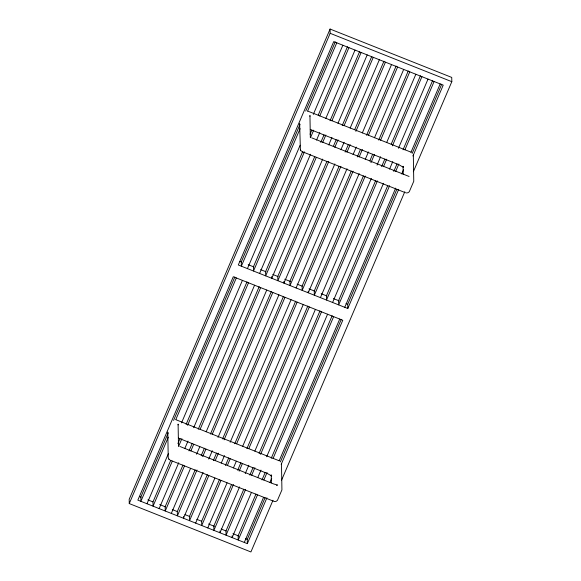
<?xml version="1.0" encoding="UTF-8"?>
<svg xmlns="http://www.w3.org/2000/svg" width="581" height="581" viewBox="0 0 581 581"><rect width="100%" height="100%" fill="white"/><g stroke="black" fill="none" stroke-linecap="round" stroke-linejoin="round"><path stroke-width="0.87" d="M413.345 171.729L451.815 81.681L451.742 77.426L330.088 29.05L129.185 499.319L129.258 503.574L250.912 551.95L272.997 500.256M129.258 503.574L330.161 33.306L330.088 29.05M168.236 432.889L140.82 497.067L140.892 501.323L168.316 437.144M173.581 420.39L234.826 277.028M300.028 124.407L241.275 261.937L241.347 266.192L300.101 128.662M305.722 111.073L335.273 41.89M175.789 419.642L236.322 277.95M307.574 111.16L336.777 42.812M146.978 503.742L168.345 453.732M181.519 422.895L242.408 280.369M247.426 268.611L300.13 145.25M313.304 114.413L342.855 45.231M172.288 461.154L153.057 506.167L152.985 501.904L170.792 460.232M177.909 443.564L180.045 438.561M186.102 424.391L246.99 281.865M302.578 151.75L253.439 266.773L253.512 271.029L304.429 151.837M310.051 134.247L311.837 130.079M318.243 115.074L347.445 46.727M178.701 446.15L181.904 438.648M187.598 425.314L248.486 282.787M310.486 137.668L313.689 130.166M319.739 115.997L348.941 47.649M159.143 508.586L178.73 462.737M184.78 448.568L187.983 441.066M193.684 427.732L254.572 285.206M259.591 273.448L310.515 154.255M316.565 140.086L319.768 132.584M325.825 118.415L355.02 50.068M182.957 465.069L165.149 506.741L165.222 511.004L184.453 465.991M189.007 450.9L192.217 443.397M198.266 429.228L259.155 286.702M314.742 156.587L265.604 271.61L265.677 275.866L316.238 157.509M320.792 142.418L324.002 134.915M330.052 120.746L359.61 51.564M190.866 450.987L193.713 444.32M200.118 429.315L260.651 287.624M322.651 142.505L325.854 135.003M331.911 120.833L361.106 52.486M171.308 513.422L190.539 468.409M196.589 454.24L199.791 446.738M206.204 431.734L266.737 290.042M322.68 159.092L271.763 278.284L271.726 276.585M328.73 144.923L331.94 137.421M337.989 123.252L367.185 54.904M195.122 469.906L177.314 511.578L177.394 515.841L196.974 469.993M201.171 455.736L204.381 448.234M210.431 434.065L271.32 291.539M326.907 161.424L277.769 276.447L277.841 280.703L328.759 161.511M333.312 146.419L336.167 139.752M342.216 125.583L371.775 56.401M202.675 456.659L205.877 449.157M212.283 434.152L272.816 292.461M334.816 147.342L338.019 139.839M344.075 125.67L373.271 57.323M203.06 472.411L183.473 518.259L183.443 516.553M208.753 459.077L212.312 450.747M218.013 437.406L278.902 294.879M334.845 163.929L283.927 283.121L283.898 281.422M340.894 149.76L344.105 142.258M350.154 128.089L379.357 59.741M207.286 474.742L189.479 516.422L189.559 520.678L208.782 475.665M213.336 460.573L216.546 453.071M222.596 438.902L283.484 296.375M339.072 166.26L289.934 281.284L290.006 285.54L340.924 166.348M345.129 152.091L348.331 144.589M354.737 129.585L383.939 61.237M215.195 460.66L218.398 453.165M224.092 439.824L284.988 297.298M346.98 152.178L350.183 144.676M355.884 131.342L385.435 62.16M195.637 523.096L214.868 478.083M221.274 463.079L224.484 455.584M230.178 442.243L291.066 299.716M296.092 287.958L347.01 168.766M353.059 154.597L356.269 147.095M362.319 132.926L391.521 64.578M219.451 479.579L201.643 521.259L201.723 525.514L220.947 480.502M225.501 465.41L228.711 457.908M234.76 443.739L295.649 301.212M351.236 171.097L302.098 286.121L302.171 290.377L353.088 171.184M357.293 156.928L360.496 149.426M366.546 135.257L396.104 66.074M227.36 465.504L230.207 458.83M236.62 443.833L297.152 302.135M359.145 157.015L362.348 149.52M368.405 135.344L397.6 67.004M207.802 527.933L227.033 482.92M233.439 467.923L236.293 461.249M242.698 446.252L303.231 304.553M359.174 173.61L308.257 292.795L308.228 291.096M365.224 159.434L368.434 151.939M374.484 137.762L403.686 69.422M231.616 484.416L213.815 526.095L213.888 530.351L233.468 484.51M237.665 470.247L240.875 462.745M246.925 448.576L307.814 306.049M363.401 175.934L314.263 290.958L314.336 295.213L365.26 176.028M369.814 160.93L372.661 154.263M378.71 140.094L408.269 70.911M239.169 471.169L242.371 463.667M248.784 448.67L309.317 306.971M370.954 162.687L374.513 154.357M380.57 140.188L409.765 71.841M239.554 486.929L219.967 532.77L219.938 531.063M245.247 473.588L248.813 465.258M254.863 451.088L315.396 309.39M320.421 297.632L371.339 178.447M377.04 165.106L380.599 156.776M386.648 142.606L415.851 74.259M243.78 489.253L225.98 530.932L226.053 535.188L245.632 489.347M249.837 475.084L253.04 467.582M259.09 453.412L319.978 310.886M375.566 180.771L326.428 295.794L326.5 300.05L377.425 180.865M381.623 166.602L384.825 159.1M391.231 144.095L420.433 75.755M251.689 475.178L254.892 467.676M260.593 454.335L321.482 311.808M383.475 166.696L386.677 159.194M392.378 145.853L421.929 76.677M251.362 492.601L232.131 537.607L232.102 535.9M257.768 477.597L260.978 470.094M266.672 456.76L327.561 314.227M332.586 302.469L383.504 183.284M389.56 169.115L392.763 161.612M398.457 148.271L428.015 79.096M255.945 494.09L238.145 535.769L238.217 540.025L257.441 495.019M262.002 479.921L265.205 472.418M271.254 458.249L332.143 315.723M387.73 185.608L338.592 300.631L338.665 304.887L389.59 185.702M393.787 171.439L396.99 163.936M403.047 149.767L432.598 80.592M263.854 480.015L267.057 472.513M273.114 458.344L333.647 316.645M395.639 171.533L398.842 164.031M404.899 149.862L434.094 81.514M244.296 542.443L263.527 497.438M269.94 482.433L271.719 478.265M279.192 460.762L339.725 319.063M344.751 307.305L395.668 188.121M401.725 173.951L403.505 169.783M410.978 152.28L440.18 83.933M281.168 464.473L342.768 320.276L233.286 276.738L137.857 500.118L247.339 543.656L247.266 539.393L265.067 497.721M280.383 461.88L341.272 319.354M412.953 155.991L443.223 85.138L333.734 41.607L238.304 264.98L347.794 308.518L347.714 304.262L396.859 189.239M412.169 153.399L441.72 84.216M247.339 543.656L266.926 497.808M347.794 308.518L398.711 189.326M281.545 480.24L404.797 191.745M276.512 485.462L277.602 485.026L273.789 484.002L179.899 446.469M409.082 176.464L311.743 137.857M406.33 192.95L407.964 192.739L409.264 191.766L413.766 181.272L413.323 154.902M330.161 33.306L451.815 81.681M307.865 111.145L411.268 152.266M310.276 129.498L399.002 164.779L403.555 167.393L403.061 166.268L403.199 174.235M302.127 151.626L405.531 192.747M239.888 261.385L241.602 262.067M248.181 264.682L253.991 266.991M260.629 269.628L266.025 271.777M272.758 274.457L278.045 276.556M284.683 279.192L290.485 281.502M297.123 284.145L302.236 286.179M308.976 288.859L314.873 291.197M321.177 293.71L326.98 296.012M333.4 298.569L339.297 300.914M346.036 303.594L347.714 304.262M176.021 419.758L279.425 460.878M178.432 438.118L267.158 473.399L271.712 476.006L271.218 474.88L271.356 482.847M170.284 460.239L274.486 501.563L276.12 501.352L277.42 500.379L281.923 489.892L281.48 463.515M139.462 496.53L141.147 497.198M147.886 499.878L152.941 501.89M159.673 504.569L165.57 506.908M172.31 509.588L177.365 511.6M184.94 514.613L189.994 516.625M196.734 519.305L201.789 521.31M208.521 523.989L214.418 526.335M221.158 529.015L226.212 531.027M232.952 533.699L238.842 536.045M245.581 538.725L247.266 539.393M300.726 150.508L301.408 151.227M168.882 459.121L169.565 459.84M299.629 123.448L300.406 149.971M300.297 149.789L300.82 150.661M167.786 432.061L168.229 457.603L168.977 459.273M310.334 137.624L309.949 115.488L309.949 116.316M178.49 446.237L178.106 424.101L178.106 424.929"/></g></svg>
